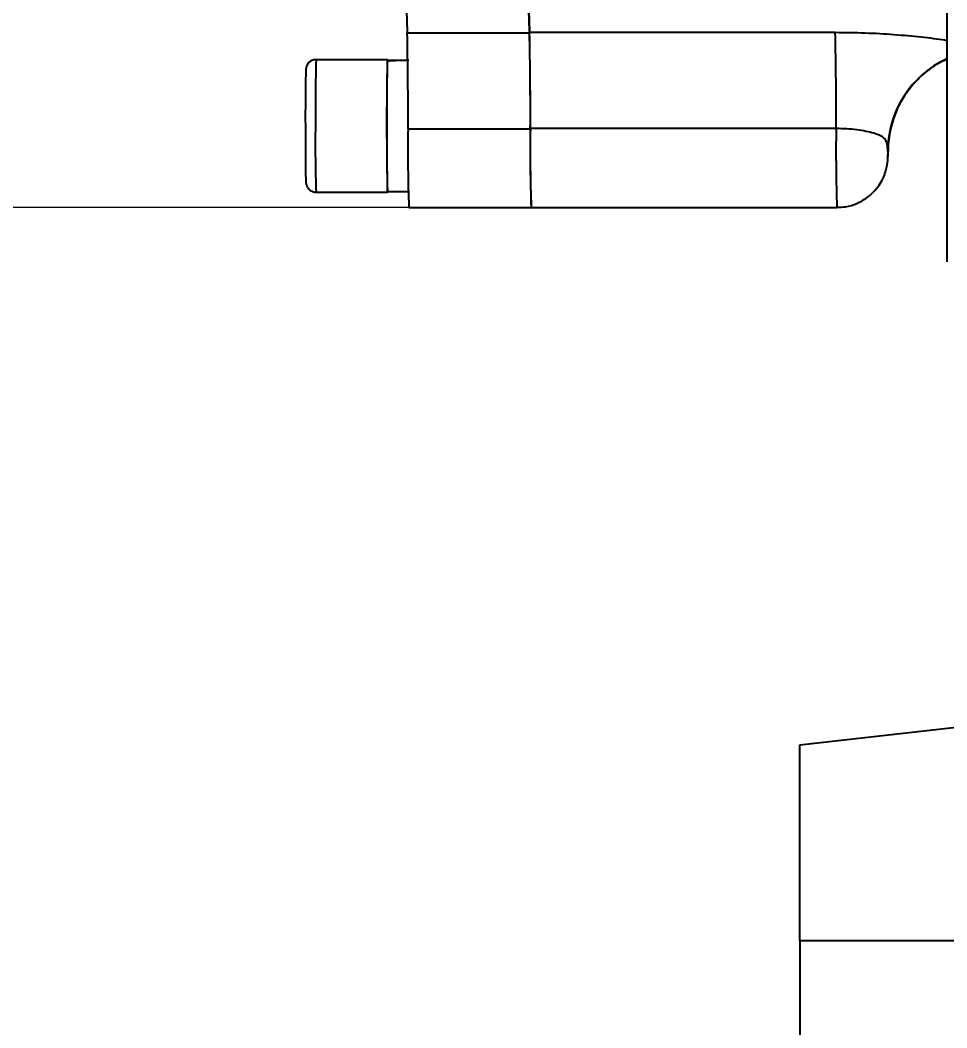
# Model space of a CAD drawing. Header units: millimetres. Extents: x 2454 to 4226, y 715 to 1968.
# Drawn here: x 3499.6 to 3581.4, y 1599.5 to 1688.6 of the extents above; entities that cross this region are included whole.
import ezdxf

# ---------------------------------------------------------------- set-up
doc = ezdxf.new("R2010")
doc.units = ezdxf.units.MM
doc.layers.add('AM_5', color=3, linetype='Continuous', lineweight=25)
doc.styles.add('SLDTEXTSTYLE1', font='txt.shx', dxfattribs={"width": 0.7, "bigfont": 'gbcbig.shx'})
doc.dimstyles.new('SLDDIMSTYLE12$0', dxfattribs={"dimtxt": 12, "dimasz": 10, "dimexe": 0, "dimexo": 0.0625, "dimgap": 0.875, "dimtad": 1, "dimdec": 1, "dimlfac": 1.8, "dimrnd": 1e-09, "dimzin": 12, "dimdsep": 46, "dimtxsty": 'SLDTEXTSTYLE1', "dimcen": 0.09, "dimdle": 8.16, "dimclrd": 3, "dimclre": 3, "dimadec": 0, "dimazin": 3, "dimtfac": 1, "dimtdec": 1, "dimtofl": 0, "dimtmove": 0, "dimatfit": 3, "dimfxl": 0, "dimfrac": 2, "dimtolj": 1, "dimlwd": 5, "dimlwe": 5, "dimarcsym": 0})

# ---------------------------------------------------------------- blocks, each defined once
blk = doc.blocks.new('*D73')
at = {"layer": 'AM_5', "color": 3, "lineweight": 5, "transparency": 16777216}
blk.add_line((3533.827, 1839.416), (3381.715, 1839.416), dxfattribs=at)
at = {"layer": 'AM_5', "color": 3, "linetype": 'Continuous', "lineweight": 5, "transparency": 16777216}
for p, q in [((3381.715, 1829.416), (3381.715, 1682.016)), ((3533.83, 1672.016), (3381.715, 1672.016))]:
    blk.add_line(p, q, dxfattribs=at)
at = {"layer": 'AM_5', "color": 3, "transparency": 16777216}
for points in [[(3380.048, 1829.416), (3383.382, 1829.416), (3381.715, 1839.416)], [(3380.048, 1682.016), (3383.382, 1682.016), (3381.715, 1672.016)]]:
    blk.add_solid(points, dxfattribs=at)
at = {"layer": 'Defpoints', "color": 0, "transparency": 16777216}
for p in [(3533.89, 1839.416), (3381.715, 1672.016), (3533.893, 1672.016)]:
    blk.add_point(p, dxfattribs=at)
at = {"layer": 'AM_5', "color": 0, "transparency": 16777216, "insert": (3374.84, 1755.716), "char_height": 12, "attachment_point": 5, "rotation": 90, "style": 'SLDTEXTSTYLE1'}
blk.add_mtext('\\A1;170', dxfattribs=at)

msp = doc.modelspace()

# ---------------------------------------------------------------- linework, layer by layer
at = {"color": 7, "linetype": 'Continuous', "lineweight": 25}
for p, q in [((3581.379, 1746.819), (3581.379, 1667.206)), ((3533.75, 1687.456), (3544.549, 1687.456)), ((3544.548, 1687.487), (3571.547, 1687.487)), ((3532.002, 1685.066), (3525.703, 1685.066)), ((3532.002, 1685.012), (3532.002, 1684.91)), ((3533.821, 1678.964), (3544.619, 1678.964)), ((3571.617, 1678.98), (3544.619, 1678.979)), ((3525.703, 1673.366), (3532.003, 1673.366)), ((3532.003, 1673.42), (3533.85, 1673.42)), ((3533.893, 1672.016), (3544.692, 1672.016)), ((3544.69, 1672.016), (3571.689, 1672.017)), ((3568.421, 1607.218), (3568.421, 1595.218)), ((3655.921, 1607.218), (3568.421, 1607.218))]:
    msp.add_line(p, q, dxfattribs=at)
at = {"linetype": 'ByBlock'}
for p, q in [((3568.421, 1624.536), (3597.873, 1627.898)), ((3568.421, 1607.218), (3568.421, 1624.536))]:
    msp.add_line(p, q, dxfattribs=at)
at = {"color": 7, "linetype": 'Continuous', "lineweight": 25, "flags": 128}
for points in [[(3533.213, 1741.376), (3533.225, 1736.769), (3533.239, 1732.249), (3533.256, 1727.837), (3533.277, 1723.555), (3533.3, 1719.422), (3533.326, 1715.456), (3533.355, 1711.677), (3533.386, 1708.101), (3533.419, 1704.746), (3533.455, 1701.627), (3533.492, 1698.758), (3533.532, 1696.153), (3533.573, 1693.823), (3533.615, 1691.78), (3533.659, 1690.032), (3533.704, 1688.589), (3533.75, 1687.456)], [(3544.548, 1687.487), (3544.502, 1688.63), (3544.457, 1690.083), (3544.413, 1691.84), (3544.371, 1693.892), (3544.33, 1696.231), (3544.29, 1698.845), (3544.253, 1701.722), (3544.217, 1704.848), (3544.184, 1708.211), (3544.153, 1711.793), (3544.125, 1715.578), (3544.099, 1719.549), (3544.076, 1723.688), (3544.055, 1727.974), (3544.038, 1732.389), (3544.024, 1736.912), (3544.012, 1741.522)], [(3544.013, 1741.376), (3544.024, 1736.769), (3544.038, 1732.249), (3544.056, 1727.838), (3544.076, 1723.555), (3544.099, 1719.422), (3544.125, 1715.456), (3544.154, 1711.677), (3544.185, 1708.102), (3544.218, 1704.747), (3544.254, 1701.627), (3544.292, 1698.758), (3544.331, 1696.153), (3544.372, 1693.823), (3544.415, 1691.78), (3544.459, 1690.033), (3544.504, 1688.589), (3544.549, 1687.456)], [(3532.01, 1685.012), (3532.006, 1685.056), (3531.992, 1684.977), (3531.979, 1684.588), (3531.968, 1683.908), (3531.958, 1682.976), (3531.951, 1681.842), (3531.946, 1680.565), (3531.944, 1679.216)], [(3531.944, 1679.216), (3531.946, 1677.867), (3531.951, 1676.591), (3531.958, 1675.456), (3531.968, 1674.524), (3531.98, 1673.844), (3531.993, 1673.455), (3532.006, 1673.376), (3532.011, 1673.42)], [(3576.174, 1676.985), (3576.177, 1676.784), (3576.181, 1676.637), (3576.185, 1676.548), (3576.189, 1676.517), (3576.193, 1676.546), (3576.197, 1676.634), (3576.2, 1676.779), (3576.204, 1676.978)], [(3576.204, 1676.978), (3576.2, 1676.973), (3576.196, 1676.969), (3576.192, 1676.967), (3576.189, 1676.967), (3576.185, 1676.969), (3576.181, 1676.972), (3576.177, 1676.978), (3576.174, 1676.985)]]:
    msp.add_lwpolyline(points, dxfattribs=at)
at = {"color": 7, "linetype": 'Continuous', "lineweight": 25}
for centre, radius, start, end in [((3203.738, 1680.446), 330.086, 359.74272, 1.21689), ((3212.535, 1680.465), 332.087, 359.74377, 1.21169), ((3214.538, 1680.446), 330.086, 359.74272, 1.21689), ((3239.533, 1680.465), 332.087, 359.74377, 1.21169), ((3689.736, 1680.513), 164.096, 178.41024, 180.45303), ((3783.863, 1679.406), 251.932, 178.74849, 181.36147), ((3585.174, 1676.982), 9, 114.94055, 179.98403), ((3746.048, 1680.021), 221.296, 179.01293, 180.20837), ((3585.201, 1676.98), 8.997, 146.68789, 180.01117), ((3915.924, 1679.046), 391.17, 179.97506, 180.44081), ((3644.854, 1677.477), 119.222, 179.16427, 181.97608), ((3680.917, 1677.006), 147.109, 179.23731, 181.94366), ((3692.44, 1677.018), 147.834, 179.23971, 181.93875), ((3691.717, 1677.006), 147.109, 179.23731, 181.94366), ((3719.395, 1677.018), 147.791, 179.2394, 181.93923)]:
    msp.add_arc(centre, radius, start, end, dxfattribs=at)
for centre, start_param, end_param in [((3533.892, 1679.216), 1.570796, 1.760193), ((3532.003, 1679.216), 1.477063, 1.570796)]:
    msp.add_ellipse(centre, major_axis=(10.096, 0), ratio=0.574085, start_param=start_param, end_param=end_param, dxfattribs=at)
for points, knots in [([(3571.547, 1687.487), (3572.428, 1687.478), (3574.19, 1687.459), (3576.764, 1687.309), (3579.119, 1687.092), (3580.689, 1686.902), (3581.318, 1686.799), (3581.379, 1686.79)], [0, 0, 0, 0, 0.244758, 0.488901, 0.734184, 0.97453, 1, 1, 1, 1]), ([(3525.704, 1685.051), (3525.655, 1685.055), (3525.505, 1685.065), (3525.281, 1684.974), (3525.077, 1684.827), (3524.945, 1684.664), (3524.868, 1684.513), (3524.83, 1684.396), (3524.814, 1684.321), (3524.806, 1684.263), (3524.798, 1684.192), (3524.792, 1684.098), (3524.788, 1683.936), (3524.786, 1683.833)], [0, 0, 0, 0, 0.0501841, 0.1547129, 0.239112, 0.3105534, 0.3703637, 0.4163853, 0.4504682, 0.4874685, 0.5492576, 0.7131494, 1, 1, 1, 1]), ([(3577.422, 1681.501), (3577.596, 1681.779), (3577.999, 1682.423), (3578.819, 1683.371), (3579.889, 1684.27), (3580.763, 1684.858), (3581.298, 1685.068), (3581.379, 1685.1)], [0, 0, 0, 0, 0.1856556, 0.43089, 0.6872582, 0.952536, 1, 1, 1, 1]), ([(3576.174, 1676.985), (3576.165, 1677.401), (3576.153, 1677.966), (3575.526, 1678.367), (3574.964, 1678.572), (3574.265, 1678.744), (3573.451, 1678.875), (3572.555, 1678.963), (3571.931, 1678.974), (3571.617, 1678.98)], [0, 0, 0, 0, 0.329467, 0.446783, 0.559138, 0.669879, 0.780339, 0.889886, 1, 1, 1, 1]), ([(3571.691, 1672.052), (3571.946, 1672.051), (3572.55, 1672.047), (3573.435, 1672.335), (3574.267, 1672.791), (3574.922, 1673.352), (3575.414, 1673.956), (3575.759, 1674.56), (3575.98, 1675.123), (3576.104, 1675.605), (3576.161, 1675.977), (3576.181, 1676.21), (3576.19, 1676.355), (3576.196, 1676.533), (3576.201, 1676.716), (3576.204, 1676.959), (3576.205, 1677.044)], [0, 0, 0, 0, 0.091465, 0.216706, 0.329386, 0.431962, 0.525095, 0.608587, 0.681598, 0.74257, 0.788328, 0.817983, 0.839824, 0.872946, 0.955346, 1, 1, 1, 1]), ([(3524.765, 1676.052), (3524.767, 1675.862), (3524.771, 1675.363), (3524.78, 1674.781), (3524.79, 1674.405), (3524.797, 1674.259), (3524.805, 1674.175), (3524.817, 1674.091), (3524.854, 1673.953), (3524.936, 1673.777), (3525.097, 1673.581), (3525.342, 1673.428), (3525.566, 1673.351), (3525.689, 1673.372), (3525.707, 1673.375)], [0, 0, 0, 0, 0.135712, 0.356026, 0.577743, 0.692291, 0.735804, 0.767363, 0.791031, 0.830071, 0.876137, 0.930487, 0.99022, 1, 1, 1, 1])]:
    msp.add_open_spline(points, degree=3, knots=knots, dxfattribs=at)

# ---------------------------------------------------------------- dimensions: what is measured, and where the dimension line sits
at = {"layer": 'AM_5'}
dim = msp.add_linear_dim(base=(3381.715, 1672.016), p1=(3533.89, 1839.416), p2=(3533.893, 1672.016), angle=90, text='170', dimstyle='SLDDIMSTYLE12$0', override={"dimlfac": 1, "dimpost": ''}, dxfattribs=at)
dim.commit()
dim.dimension.update_dxf_attribs({"geometry": '*D73', "text_midpoint": (3374.84, 1755.716)})

doc.saveas('drawing.dxf')
